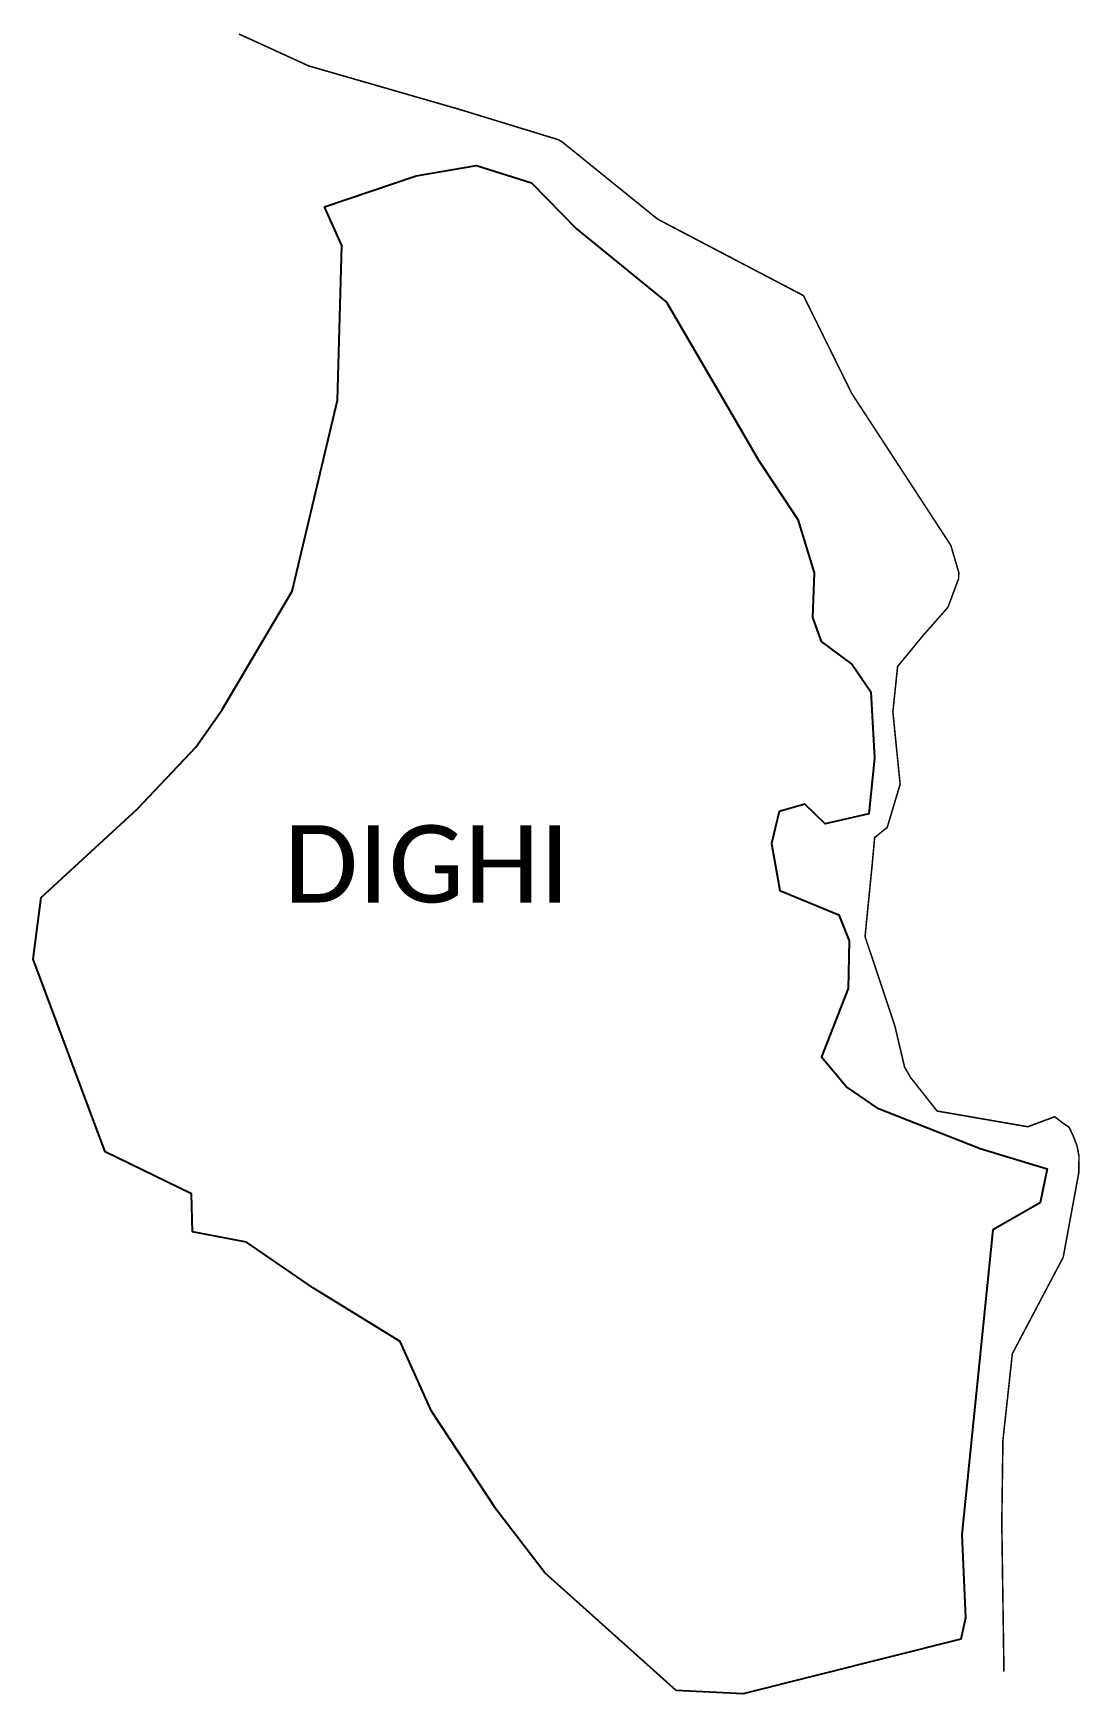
# Model space of a CAD drawing. Header units: metres. Extents: x 283839 to 285870, y 2019455 to 2022679.
import ezdxf

# ---------------------------------------------------------------- set-up
doc = ezdxf.new("R2010")
doc.units = ezdxf.units.M
for name, color, linetype in [('LOW TIDE LINE', 5, 'Continuous'), ('village', 3, 'Continuous'), ('VILLAGE NAME', 250, 'Continuous')]:
    doc.layers.add(name, color=color, linetype=linetype)
doc.styles.get("Standard").update_dxf_attribs({"font": 'calibri.ttf'})

msp = doc.modelspace()

# ---------------------------------------------------------------- linework, layer by layer
at = {"layer": 'LOW TIDE LINE', "lineweight": 18}
msp.add_lwpolyline([(284238, 2022677.1, 3.01, 3.01, 0), (284373.5, 2022615.1, 3.01, 3.01, 0), (284665, 2022531, 3.01, 3.01, 0), (284856.6, 2022472.3, 3.01, 3.01, 0), (284864.6, 2022468.2, 3.01, 3.01, 0), (285051, 2022317.4, 3.01, 3.01, 0), (285333.7, 2022169.2, 3.01, 3.01, 0), (285427.3, 2021979.5, 3.01, 3.01, 0), (285619.8, 2021684.2, 3.01, 3.01, 0), (285635.2, 2021631.9, 3.01, 3.01, 0), (285635, 2021619.9, 3.01, 3.01, 0), (285614.2, 2021564, 3.01, 3.01, 0), (285565.4, 2021508.6, 3.01, 3.01, 0), (285516.5, 2021449.1, 3.01, 3.01, 0), (285507.3, 2021361, 3.01, 3.01, 0), (285521.4, 2021220.4, 3.01, 3.01, 0), (285496.3, 2021136.6, 3.01, 3.01, 0), (285471.9, 2021116.9, 3.01, 3.01, 0), (285467.2, 2021064.8, 3.01, 3.01, 0), (285453.3, 2020924.6, 3.01, 3.01, 0), (285511.1, 2020751.5, 3.01, 3.01, 0), (285530.1, 2020671, 3.01, 3.01, 0), (285541.9, 2020650.8, 3.01, 3.01, 0), (285593.1, 2020586, 3.01, 3.01, 0), (285769.1, 2020555.5, 3.01, 3.01, 0), (285821.5, 2020574.9, 3.01, 3.01, 0), (285837.4, 2020562.6, 3.01, 3.01, 0), (285849.3, 2020554.5, 3.01, 3.01, 0), (285857.1, 2020538.3, 3.01, 3.01, 0), (285864.8, 2020518.2, 3.01, 3.01, 0), (285868.6, 2020498.1, 3.01, 3.01, 0), (285868.1, 2020466, 3.01, 3.01, 0), (285837.9, 2020302, 3.01, 3.01, 0), (285739.2, 2020114.9, 3.01, 3.01, 0), (285720.9, 2019946.7, 3.01, 3.01, 0), (285718.7, 2019786.4, 3.01, 3.01, 0), (285722.9, 2019497.6, 3.01, 3.01, 0)], format="xyseb", dxfattribs=at)
at = {"layer": 'village', "color": 3}
msp.add_polyline3d([(285418.5, 2020631.8, 0), (285476.1, 2020592.4, 0), (285676.9, 2020513.3, 0), (285806.9, 2020473.5, 0), (285793.1, 2020407.5, 0), (285701, 2020355.3, 0), (285641.4, 2019763.9, 0), (285648.3, 2019601.7, 0), (285639.1, 2019560.6, 0), (285216.7, 2019454.5, 0), (285086.5, 2019460.8, 0), (284831.6, 2019689.4, 0), (284737.9, 2019811.8, 0), (284611.6, 2020003.2, 0), (284551.2, 2020138.6, 0), (284383, 2020242.1, 0), (284253, 2020331.1, 0), (284147.9, 2020351.4, 0), (284145.9, 2020425.1, 0), (283978.6, 2020506.8, 0), (283838.8, 2020880.9, 0), (283854.4, 2021000.4, 0), (284040.3, 2021172, 0), (284154.7, 2021292.5, 0), (284204.8, 2021364.5, 0), (284341.6, 2021595.5, 0), (284429.5, 2021966, 0), (284438, 2022266.7, 0), (284404.4, 2022341.5, 0), (284582.1, 2022401.4, 0), (284699, 2022421.9, 0), (284806, 2022388.2, 0), (284893, 2022298.9, 0), (285068.1, 2022156.7, 0), (285192.2, 2021943.2, 0), (285246.8, 2021849.8, 0), (285323.1, 2021734.6, 0), (285354.6, 2021631.2, 0), (285351.3, 2021544.3, 0), (285368.1, 2021497.4, 0), (285428, 2021452.8, 0), (285464.5, 2021399.6, 0), (285471.9, 2021270.9, 0), (285460.7, 2021162.9, 0), (285375.9, 2021143.8, 0), (285336.2, 2021181.6, 0), (285286.9, 2021167.4, 0), (285271.8, 2021105.6, 0), (285287.9, 2021014.3, 0), (285402.2, 2020967, 0), (285422.7, 2020916.1, 0), (285420.7, 2020823.6, 0), (285368.6, 2020691.4, 0)], close=True, dxfattribs=at)
msp.add_polyline3d([(285418.5, 2020631.8, 0), (285476.1, 2020592.4, 0), (285676.9, 2020513.3, 0), (285806.9, 2020473.5, 0), (285793.1, 2020407.5, 0), (285701, 2020355.3, 0), (285641.4, 2019763.9, 0), (285648.3, 2019601.7, 0), (285639.1, 2019560.6, 0), (285216.7, 2019454.5, 0), (285086.5, 2019460.8, 0), (284831.6, 2019689.4, 0), (284737.9, 2019811.8, 0), (284611.6, 2020003.2, 0), (284551.2, 2020138.6, 0), (284383, 2020242.1, 0), (284253, 2020331.1, 0), (284147.9, 2020351.4, 0), (284145.9, 2020425.1, 0), (283978.6, 2020506.8, 0), (283838.8, 2020880.9, 0), (283854.4, 2021000.4, 0), (284040.3, 2021172, 0), (284154.7, 2021292.5, 0), (284204.8, 2021364.5, 0), (284341.6, 2021595.5, 0), (284429.5, 2021966, 0), (284438, 2022266.7, 0), (284404.4, 2022341.5, 0), (284582.1, 2022401.4, 0), (284699, 2022421.9, 0), (284806, 2022388.2, 0), (284893, 2022298.9, 0), (285068.1, 2022156.7, 0), (285192.2, 2021943.2, 0), (285246.8, 2021849.8, 0), (285323.1, 2021734.6, 0), (285354.6, 2021631.2, 0), (285351.3, 2021544.3, 0), (285368.1, 2021497.4, 0), (285428, 2021452.8, 0), (285464.5, 2021399.6, 0), (285471.9, 2021270.9, 0), (285460.7, 2021162.9, 0), (285375.9, 2021143.8, 0), (285336.2, 2021181.6, 0), (285286.9, 2021167.4, 0), (285271.8, 2021105.6, 0), (285287.9, 2021014.3, 0), (285402.2, 2020967, 0), (285422.7, 2020916.1, 0), (285420.7, 2020823.6, 0), (285368.6, 2020691.4, 0)], close=True, dxfattribs=at)

# ---------------------------------------------------------------- texts
at = {"layer": 'VILLAGE NAME', "insert": (284325.4, 2021140.8), "char_height": 150, "attachment_point": 1}
msp.add_mtext_dynamic_manual_height_columns('{\\fCalibri|b0|i0|c0|p34;DIGHI}', width=1877.914, gutter_width=1, heights=[0], dxfattribs=at)

doc.saveas('drawing.dxf')
